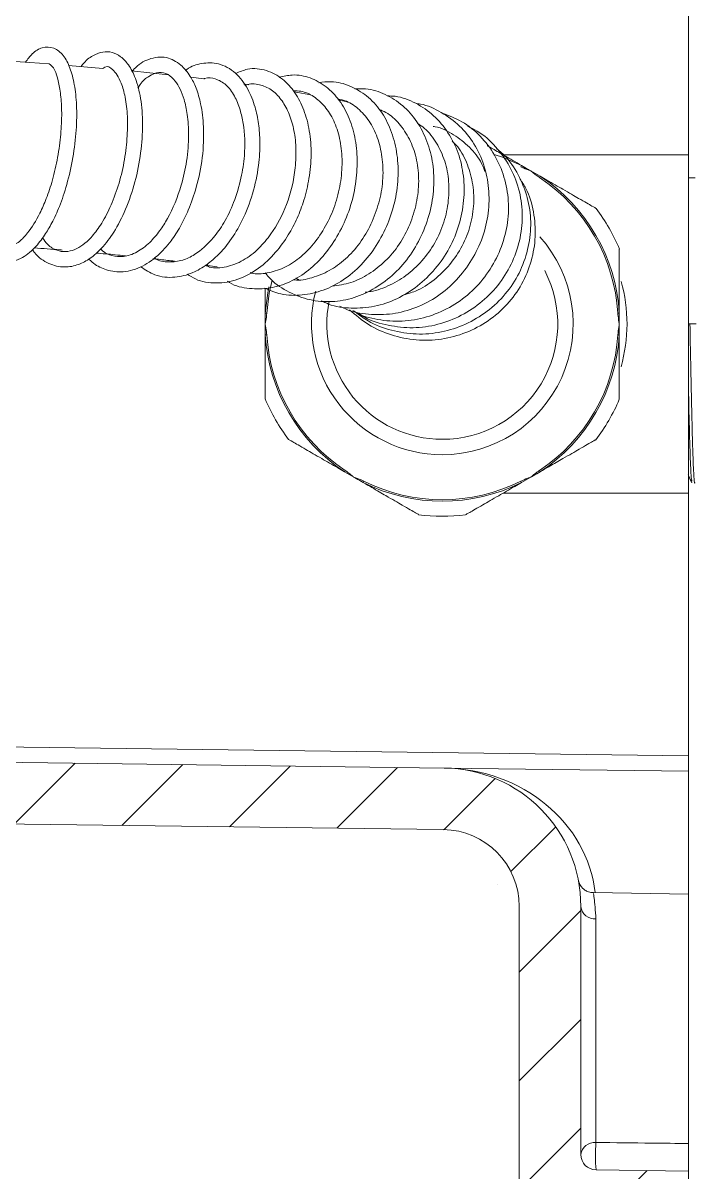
# Model space of a CAD drawing. Extents: x 14808 to 20058, y -13198 to -11680.
# Drawn here: x 18881.38 to 18903.12, y -12766.62 to -12729.27 of the extents above; entities that cross this region are included whole.
import ezdxf

# ---------------------------------------------------------------- set-up
doc = ezdxf.new("R2010")
doc.units = 0
doc.header["$LTSCALE"] = 7
doc.header["$MEASUREMENT"] = 0
doc.layers.get('0').update_dxf_attribs({"color": 2, "linetype": 'CONTINUOUS'})

msp = doc.modelspace()

# ---------------------------------------------------------------- hatches: boundary and pattern name
at = {"linetype": 'Continuous', "lineweight": 0}
h = msp.add_hatch(dxfattribs=at)
h.set_pattern_fill('ANSI31', color=2, scale=20, style=0)
h.set_pattern_definition([(45, (42.8808, 0), (-1.76776695, 1.76776695), [])])
edge = h.paths.add_edge_path(flags=0)
edge.add_line((18838.004, -12741.342), (18838.004, -12742.592))
edge.add_line((18838.004, -12742.592), (18837.104, -12742.608))
edge.add_line((18837.104, -12742.608), (18837.104, -12745.576))
edge.add_line((18837.104, -12745.576), (18838.004, -12745.592))
edge.add_line((18838.004, -12745.592), (18838.004, -12752.274))
edge.add_arc((18840.504, -12752.274), 2.5, 180, 269.25)
edge.add_line((18840.471, -12754.773), (18895.036, -12755.488))
edge.add_arc((18895.004, -12757.987), 2.5, 0, 89.25, ccw=False)
edge.add_line((18897.504, -12757.987), (18897.504, -12767.039))
edge.add_arc((18899.004, -12767.039), 1.5, 180, 269.25)
edge.add_line((18898.984, -12768.539), (18903.004, -12768.592))
edge.add_line((18903.004, -12768.592), (18903.004, -12766.592))
edge.add_line((18903.004, -12766.592), (18899.997, -12766.552))
edge.add_arc((18900.004, -12766.052), 0.5, 180, 269.25, ccw=False)
edge.add_line((18899.504, -12766.052), (18899.504, -12757.987))
edge.add_arc((18895.004, -12757.987), 4.5, 0, 89.25)
edge.add_line((18895.062, -12753.488), (18840.497, -12752.773))
edge.add_arc((18840.504, -12752.274), 0.5, 180, 269.25, ccw=False)
edge.add_line((18840.004, -12752.274), (18840.004, -12745.592))
edge.add_line((18840.004, -12745.592), (18840.904, -12745.576))
edge.add_line((18840.904, -12745.576), (18840.904, -12742.608))
edge.add_line((18840.904, -12742.608), (18840.004, -12742.592))
edge.add_line((18840.004, -12742.592), (18840.004, -12741.342))
edge.add_line((18840.004, -12741.342), (18838.004, -12741.342))

# ---------------------------------------------------------------- linework, layer by layer
at = {"color": 7, "linetype": 'Continuous', "lineweight": 15}
for p, q in [((18903.004, -12728.092), (18903.004, -12733.552)), ((18882.232, -12730.601), (18880.667, -12730.49)), ((18883.98, -12730.744), (18882.861, -12730.647)), ((18886.099, -12730.95), (18884.909, -12730.828)), ((18887.26, -12731.084), (18886.831, -12731.034)), ((18888.722, -12731.284), (18888.561, -12731.262)), ((18890.664, -12731.596), (18890.187, -12731.509)), ((18903.004, -12733.552), (18896.977, -12733.552)), ((18903.004, -12733.552), (18903.004, -12744.552)), ((18897.553, -12733.939), (18897.574, -12733.896)), ((18898.183, -12734.248), (18897.879, -12734.072)), ((18898.157, -12734.288), (18898.183, -12734.248)), ((18903.222, -12734.302), (18903.004, -12734.302)), ((18887.315, -12737.141), (18887.687, -12737.196)), ((18887.353, -12737.12), (18887.41, -12737.188)), ((18889.301, -12738.703), (18889.254, -12738.7)), ((18889.254, -12738.7), (18889.254, -12739.052)), ((18900.706, -12738.703), (18900.754, -12738.7)), ((18900.754, -12739.404), (18900.754, -12739.052)), ((18903.254, -12739.052), (18903.048, -12739.052)), ((18889.301, -12739.401), (18889.254, -12739.404)), ((18900.706, -12739.401), (18900.754, -12739.404)), ((18891.85, -12743.816), (18891.824, -12743.856)), ((18891.824, -12743.856), (18892.129, -12744.032)), ((18897.574, -12744.207), (18897.879, -12744.032)), ((18898.157, -12743.816), (18898.183, -12743.856)), ((18892.454, -12744.164), (18892.433, -12744.207)), ((18897.553, -12744.164), (18897.574, -12744.207)), ((18896.977, -12744.552), (18903.004, -12744.552)), ((18903.004, -12744.552), (18903.004, -12753.092)), ((18895.062, -12753.488), (18840.497, -12752.773)), ((18903.004, -12753.592), (18903.004, -12753.092)), ((18903.004, -12753.592), (18895.062, -12753.488)), ((18903.004, -12757.592), (18903.004, -12753.592)), ((18895.036, -12755.488), (18840.471, -12754.773)), ((18903.004, -12757.592), (18899.911, -12757.538)), ((18903.004, -12757.592), (18903.004, -12765.692)), ((18897.504, -12767.039), (18897.504, -12757.987)), ((18899.504, -12766.052), (18899.504, -12757.987)), ((18899.995, -12758.394), (18899.995, -12765.661)), ((18903.004, -12766.592), (18899.997, -12766.552)), ((18903.004, -12768.592), (18903.004, -12766.592))]:
    msp.add_line(p, q, dxfattribs=at)
at = {"color": 8, "linetype": 'Continuous', "lineweight": 15}
msp.add_line((18903.004, -12753.092), (18856.501, -12752.483), dxfattribs=at)
at = {"color": 8, "linetype": 'Continuous', "lineweight": 15, "flags": 128}
for points in [[(18896.722, -12733.554), (18896.962, -12733.634), (18897.574, -12733.896)], [(18889.472, -12737.625), (18889.38, -12738.048), (18889.301, -12738.703)], [(18889.254, -12738.7), (18889.332, -12738.039), (18889.37, -12737.849)]]:
    msp.add_lwpolyline(points, dxfattribs=at)
at = {"color": 7, "linetype": 'Continuous', "lineweight": 15}
for centre, radius, start, end in [((18895.004, -12739.052), 5.713, 3.4992, 56.5008), ((18895.004, -12739.052), 5.761, 3.4992, 56.5008), ((18895.004, -12739.052), 6.25, 22.8909, 36.9315), ((18895.004, -12739.052), 4.25, 270, 41.7627), ((18895.004, -12739.052), 3.75, 270, 27.5311), ((18895.004, -12739.052), 4.25, 165.4412, 270), ((18895.004, -12739.052), 3.75, 168.5945, 270), ((18895.004, -12739.052), 5.761, 183.4992, 236.5008), ((18895.004, -12739.052), 5.713, 183.4992, 236.5008), ((18895.004, -12739.052), 5.713, 303.4992, 356.5008), ((18895.004, -12739.052), 5.761, 303.4992, 356.5008), ((18895.004, -12739.052), 6.25, 202.9094, 216.937), ((18895.004, -12739.052), 6.25, 322.8908, 336.9312), ((18895.004, -12739.052), 5.761, 243.4992, 296.5008), ((18895.004, -12739.052), 5.713, 243.4992, 296.5008), ((18895.004, -12739.052), 6.25, 262.9102, 276.9462), ((18895.004, -12757.987), 4.5, 0, 89.25), ((18895.004, -12757.987), 2.5, 0, 89.25), ((18899.959, -12757.936), 0.459, 186.397, 274.4429), ((18899.953, -12766.112), 0.454, 84.76, 172.3976), ((18905.372, -12766.093), 5.394, 175.3984, 184.8819), ((18900.004, -12766.052), 0.5, 180, 269.25)]:
    msp.add_arc(centre, radius, start, end, dxfattribs=at)
at = {"color": 8, "linetype": 'Continuous', "lineweight": 15}
for centre, major_axis, ratio, start_param, end_param in [((18895.004, -12739.052), (6, 0), 0.916667, 6.027665, 6.537368), ((18895.004, -12757.987), (4.993, -0.065), 0.90118, 0.114339, 1.570796)]:
    msp.add_ellipse(centre, major_axis=major_axis, ratio=ratio, start_param=start_param, end_param=end_param, dxfattribs=at)
at = {"color": 7, "linetype": 'Continuous', "lineweight": 15}
for points, knots in [([(18879.694, -12736.266), (18879.723, -12736.32), (18879.851, -12736.557), (18880.176, -12736.884), (18880.697, -12737.112), (18881.271, -12736.994), (18881.738, -12736.627), (18882.073, -12736.201), (18882.337, -12735.752), (18882.586, -12735.209), (18882.827, -12734.492), (18883.018, -12733.639), (18883.126, -12732.753), (18883.137, -12731.94), (18883.063, -12731.26), (18882.921, -12730.714), (18882.702, -12730.295), (18882.395, -12730.045), (18882.014, -12730.034), (18881.694, -12730.225), (18881.533, -12730.448), (18881.462, -12730.547)], [0, 0, 0, 0, 0.016391, 0.071965, 0.142183, 0.215265, 0.274432, 0.319733, 0.3568, 0.400976, 0.453246, 0.513518, 0.574934, 0.633401, 0.689059, 0.74264, 0.796936, 0.852406, 0.908304, 0.959165, 1, 1, 1, 1]), ([(18881.685, -12736.63), (18881.708, -12736.664), (18881.858, -12736.881), (18882.213, -12737.113), (18882.711, -12737.236), (18883.171, -12737.145), (18883.578, -12736.928), (18883.965, -12736.586), (18884.36, -12736.059), (18884.735, -12735.331), (18885.039, -12734.445), (18885.225, -12733.488), (18885.286, -12732.55), (18885.225, -12731.716), (18885.056, -12731.072), (18884.831, -12730.631), (18884.568, -12730.348), (18884.279, -12730.203), (18883.968, -12730.189), (18883.634, -12730.33), (18883.401, -12730.493), (18883.292, -12730.662), (18883.277, -12730.683)], [0, 0, 0, 0, 0.011343, 0.071711, 0.131338, 0.183112, 0.227027, 0.273659, 0.328395, 0.391181, 0.457032, 0.522806, 0.588678, 0.654625, 0.715546, 0.768411, 0.813145, 0.854956, 0.897478, 0.941245, 0.99238, 1, 1, 1, 1]), ([(18882.232, -12730.601), (18882.292, -12730.639), (18882.391, -12730.699), (18882.532, -12731.129), (18882.615, -12731.6), (18882.65, -12732.19), (18882.619, -12732.885), (18882.518, -12733.632), (18882.355, -12734.349), (18882.154, -12734.961), (18881.887, -12735.571), (18881.577, -12736.064), (18881.241, -12736.414), (18880.927, -12736.563), (18880.707, -12736.593), (18880.587, -12736.505), (18880.577, -12736.497)], [0, 0, 0, 0, 0.107298, 0.17383, 0.240886, 0.311041, 0.384274, 0.460492, 0.535106, 0.60092, 0.657845, 0.754997, 0.820102, 0.900452, 0.991443, 1, 1, 1, 1]), ([(18883.521, -12736.938), (18883.557, -12736.973), (18883.713, -12737.126), (18884.059, -12737.304), (18884.586, -12737.404), (18885.185, -12737.252), (18885.74, -12736.879), (18886.176, -12736.398), (18886.504, -12735.886), (18886.786, -12735.304), (18887.047, -12734.556), (18887.235, -12733.622), (18887.27, -12732.687), (18887.178, -12731.932), (18887.022, -12731.39), (18886.808, -12730.957), (18886.494, -12730.583), (18886.033, -12730.336), (18885.49, -12730.4), (18885.105, -12730.622), (18884.942, -12730.822), (18884.92, -12730.85)], [0, 0, 0, 0, 0.014381, 0.062743, 0.120399, 0.186978, 0.250595, 0.304003, 0.347491, 0.390459, 0.446074, 0.514407, 0.586879, 0.647066, 0.694484, 0.736426, 0.789447, 0.854318, 0.926904, 0.98978, 1, 1, 1, 1]), ([(18885.207, -12737.196), (18885.356, -12737.292), (18885.701, -12737.515), (18886.291, -12737.568), (18886.869, -12737.424), (18887.344, -12737.148), (18887.751, -12736.795), (18888.143, -12736.332), (18888.536, -12735.673), (18888.859, -12734.833), (18889.047, -12733.95), (18889.094, -12733.176), (18889.045, -12732.54), (18888.922, -12731.954), (18888.688, -12731.365), (18888.29, -12730.846), (18887.755, -12730.555), (18887.208, -12730.557), (18886.839, -12730.67), (18886.676, -12730.806), (18886.661, -12730.819)], [0, 0, 0, 0, 0.052442, 0.121036, 0.180647, 0.231205, 0.273651, 0.32194, 0.380937, 0.450563, 0.518609, 0.576268, 0.623594, 0.669877, 0.726952, 0.795074, 0.868976, 0.935541, 0.993891, 1, 1, 1, 1]), ([(18883.98, -12730.744), (18884.001, -12730.73), (18884.122, -12730.646), (18884.304, -12730.759), (18884.553, -12731.108), (18884.715, -12731.679), (18884.787, -12732.296), (18884.775, -12733.027), (18884.676, -12733.804), (18884.487, -12734.574), (18884.222, -12735.271), (18883.916, -12735.836), (18883.529, -12736.347), (18883.025, -12736.714), (18882.56, -12736.722), (18882.218, -12736.527), (18882.068, -12736.33), (18882.012, -12736.256)], [0, 0, 0, 0, 0.01801, 0.102499, 0.198366, 0.25718, 0.322171, 0.388151, 0.454232, 0.520262, 0.586159, 0.648229, 0.702966, 0.793399, 0.901085, 0.963003, 1, 1, 1, 1]), ([(18885.116, -12731.389), (18885.14, -12731.347), (18885.253, -12731.15), (18885.493, -12730.976), (18885.797, -12730.836), (18886.082, -12730.911), (18886.372, -12731.17), (18886.6, -12731.627), (18886.735, -12732.266), (18886.78, -12732.94), (18886.72, -12733.735), (18886.508, -12734.684), (18886.186, -12735.465), (18885.813, -12736.057), (18885.48, -12736.443), (18885.078, -12736.744), (18884.661, -12736.89), (18884.287, -12736.84), (18884.037, -12736.756), (18883.928, -12736.634), (18883.908, -12736.612)], [0, 0, 0, 0, 0.014906, 0.070875, 0.137945, 0.204737, 0.260381, 0.343357, 0.391766, 0.450328, 0.517883, 0.580024, 0.673576, 0.714099, 0.764267, 0.823795, 0.887614, 0.943136, 0.989997, 1, 1, 1, 1]), ([(18886.719, -12737.429), (18886.806, -12737.487), (18887.094, -12737.68), (18887.664, -12737.751), (18888.367, -12737.645), (18889.03, -12737.284), (18889.58, -12736.768), (18889.995, -12736.2), (18890.3, -12735.621), (18890.53, -12735.001), (18890.694, -12734.298), (18890.762, -12733.53), (18890.706, -12732.768), (18890.523, -12732.088), (18890.226, -12731.51), (18889.817, -12731.052), (18889.29, -12730.78), (18888.754, -12730.713), (18888.417, -12730.853), (18888.289, -12730.907)], [0, 0, 0, 0, 0.030407, 0.101222, 0.17194, 0.242165, 0.306454, 0.362464, 0.410342, 0.457761, 0.512133, 0.573029, 0.634631, 0.695328, 0.755311, 0.81786, 0.884773, 0.955948, 1, 1, 1, 1]), ([(18888.024, -12737.658), (18888.048, -12737.675), (18888.26, -12737.824), (18888.734, -12737.92), (18889.401, -12737.917), (18890.057, -12737.708), (18890.668, -12737.328), (18891.205, -12736.79), (18891.649, -12736.137), (18891.984, -12735.4), (18892.189, -12734.613), (18892.259, -12733.819), (18892.197, -12733.054), (18892.002, -12732.356), (18891.676, -12731.767), (18891.241, -12731.313), (18890.717, -12731.025), (18890.184, -12730.922), (18889.845, -12731.002), (18889.702, -12731.036)], [0, 0, 0, 0, 0.008253, 0.073802, 0.137732, 0.201263, 0.264444, 0.327317, 0.389969, 0.452411, 0.514755, 0.5771, 0.63952, 0.702043, 0.764753, 0.827723, 0.890843, 0.95402, 1, 1, 1, 1]), ([(18887.26, -12731.084), (18887.267, -12731.081), (18887.396, -12731.028), (18887.648, -12731.074), (18887.98, -12731.245), (18888.252, -12731.605), (18888.434, -12732.049), (18888.58, -12732.676), (18888.612, -12733.451), (18888.475, -12734.343), (18888.249, -12735.094), (18887.934, -12735.75), (18887.508, -12736.358), (18887.042, -12736.773), (18886.548, -12737.01), (18886.108, -12737.052), (18885.797, -12737.012), (18885.649, -12736.905), (18885.644, -12736.902)], [0, 0, 0, 0, 0.004133, 0.072971, 0.149514, 0.221543, 0.283119, 0.334019, 0.436796, 0.503359, 0.578564, 0.647336, 0.705589, 0.80045, 0.857204, 0.92321, 0.997888, 1, 1, 1, 1]), ([(18888.59, -12731.299), (18888.599, -12731.295), (18888.758, -12731.221), (18889.057, -12731.255), (18889.45, -12731.406), (18889.769, -12731.728), (18890.015, -12732.156), (18890.186, -12732.686), (18890.264, -12733.303), (18890.235, -12734.144), (18890, -12735.157), (18889.53, -12736.044), (18889.03, -12736.631), (18888.537, -12737.017), (18887.991, -12737.214), (18887.566, -12737.255), (18887.349, -12737.168), (18887.303, -12737.149)], [0, 0, 0, 0, 0.004501, 0.080637, 0.152021, 0.218853, 0.282247, 0.345877, 0.410047, 0.474502, 0.588293, 0.691915, 0.756077, 0.828807, 0.904203, 0.979353, 1, 1, 1, 1]), ([(18889.23, -12737.886), (18889.405, -12737.959), (18889.793, -12738.121), (18890.45, -12738.139), (18891.14, -12737.981), (18891.797, -12737.643), (18892.387, -12737.15), (18892.877, -12736.521), (18893.25, -12735.799), (18893.494, -12735.021), (18893.593, -12734.222), (18893.54, -12733.446), (18893.346, -12732.727), (18893.018, -12732.102), (18892.561, -12731.612), (18892.011, -12731.294), (18891.472, -12731.145), (18891.124, -12731.191), (18890.988, -12731.209)], [0, 0, 0, 0, 0.053611, 0.118881, 0.184023, 0.24898, 0.313658, 0.378099, 0.442388, 0.506539, 0.570647, 0.634817, 0.699146, 0.763617, 0.82827, 0.893124, 0.958032, 1, 1, 1, 1]), ([(18890.16, -12731.479), (18890.245, -12731.478), (18890.479, -12731.473), (18890.828, -12731.642), (18891.196, -12731.961), (18891.492, -12732.426), (18891.687, -12733.012), (18891.766, -12733.684), (18891.725, -12734.4), (18891.559, -12735.121), (18891.272, -12735.798), (18890.888, -12736.397), (18890.427, -12736.883), (18889.913, -12737.226), (18889.381, -12737.396), (18888.993, -12737.449), (18888.797, -12737.393), (18888.767, -12737.384)], [0, 0, 0, 0, 0.040866, 0.113519, 0.186307, 0.259255, 0.33238, 0.405661, 0.479037, 0.552363, 0.625569, 0.698595, 0.771247, 0.843509, 0.915414, 0.987155, 1, 1, 1, 1]), ([(18889.253, -12737.387), (18889.29, -12737.436), (18889.479, -12737.686), (18889.941, -12737.994), (18890.604, -12738.273), (18891.325, -12738.359), (18892.056, -12738.252), (18892.755, -12737.953), (18893.388, -12737.495), (18893.928, -12736.903), (18894.342, -12736.199), (18894.618, -12735.429), (18894.747, -12734.63), (18894.718, -12733.841), (18894.527, -12733.104), (18894.195, -12732.456), (18893.734, -12731.928), (18893.163, -12731.571), (18892.622, -12731.392), (18892.277, -12731.407), (18892.158, -12731.412)], [0, 0, 0, 0, 0.014591, 0.074503, 0.134549, 0.19462, 0.254626, 0.314467, 0.374126, 0.433561, 0.492866, 0.55212, 0.611347, 0.6706, 0.729944, 0.789448, 0.849053, 0.908761, 0.96854, 1, 1, 1, 1]), ([(18891.604, -12731.734), (18891.7, -12731.756), (18891.958, -12731.814), (18892.326, -12732.076), (18892.683, -12732.496), (18892.937, -12733.052), (18893.076, -12733.698), (18893.089, -12734.402), (18892.961, -12735.122), (18892.704, -12735.813), (18892.336, -12736.438), (18891.873, -12736.957), (18891.34, -12737.342), (18890.774, -12737.562), (18890.367, -12737.651), (18890.169, -12737.616), (18890.155, -12737.614)], [0, 0, 0, 0, 0.046446, 0.12528, 0.204287, 0.283477, 0.362891, 0.442358, 0.521818, 0.601218, 0.680415, 0.759299, 0.837854, 0.916115, 0.99407, 1, 1, 1, 1]), ([(18891.073, -12738.296), (18891.152, -12738.335), (18891.454, -12738.485), (18892.048, -12738.557), (18892.803, -12738.508), (18893.541, -12738.259), (18894.214, -12737.837), (18894.794, -12737.273), (18895.256, -12736.597), (18895.568, -12735.838), (18895.722, -12735.04), (18895.716, -12734.243), (18895.544, -12733.486), (18895.209, -12732.816), (18894.739, -12732.258), (18894.153, -12731.857), (18893.627, -12731.648), (18893.304, -12731.64), (18893.217, -12731.638)], [0, 0, 0, 0, 0.0238765, 0.0923053, 0.1606288, 0.2287838, 0.2967898, 0.3646873, 0.4324136, 0.5000629, 0.5677105, 0.6353865, 0.7031137, 0.7709405, 0.8389158, 0.9069324, 0.9749953, 1, 1, 1, 1]), ([(18892.991, -12732.094), (18893.073, -12732.13), (18893.322, -12732.238), (18893.664, -12732.585), (18893.988, -12733.099), (18894.192, -12733.72), (18894.261, -12734.409), (18894.181, -12735.126), (18893.966, -12735.827), (18893.623, -12736.475), (18893.165, -12737.025), (18892.625, -12737.448), (18892.035, -12737.739), (18891.629, -12737.796), (18891.427, -12737.824)], [0, 0, 0, 0, 0.042513, 0.129503, 0.216689, 0.304043, 0.391492, 0.478996, 0.566506, 0.653817, 0.740897, 0.827714, 0.91417, 1, 1, 1, 1]), ([(18891.924, -12731.837), (18891.856, -12731.819), (18891.771, -12731.796), (18891.664, -12731.777), (18891.642, -12731.773)], [0, 0, 0, 0, 0.793078, 1, 1, 1, 1]), ([(18891.678, -12738.469), (18891.736, -12738.501), (18892.02, -12738.658), (18892.605, -12738.758), (18893.383, -12738.75), (18894.152, -12738.547), (18894.866, -12738.173), (18895.483, -12737.638), (18895.98, -12736.984), (18896.336, -12736.243), (18896.523, -12735.449), (18896.534, -12734.647), (18896.379, -12733.876), (18896.058, -12733.178), (18895.582, -12732.59), (18894.982, -12732.162), (18894.49, -12731.923), (18894.199, -12731.894), (18894.153, -12731.889)], [0, 0, 0, 0, 0.017966, 0.087495, 0.157, 0.226433, 0.29571, 0.364857, 0.433943, 0.50293, 0.571899, 0.640913, 0.710001, 0.779132, 0.848335, 0.917663, 0.986997, 1, 1, 1, 1]), ([(18892.1, -12738.618), (18892.148, -12738.647), (18892.422, -12738.811), (18893.003, -12738.946), (18893.799, -12738.988), (18894.593, -12738.824), (18895.336, -12738.49), (18895.995, -12737.998), (18896.526, -12737.367), (18896.912, -12736.641), (18897.136, -12735.855), (18897.178, -12735.049), (18897.035, -12734.266), (18896.725, -12733.546), (18896.258, -12732.931), (18895.668, -12732.453), (18895.204, -12732.272), (18894.977, -12732.185)], [0, 0, 0, 0, 0.015106, 0.085911, 0.156686, 0.22739, 0.298023, 0.368539, 0.439004, 0.509474, 0.579913, 0.650363, 0.720866, 0.791459, 0.862072, 0.932721, 1, 1, 1, 1]), ([(18892.304, -12738.719), (18892.364, -12738.759), (18892.648, -12738.947), (18893.247, -12739.116), (18894.052, -12739.207), (18894.866, -12739.093), (18895.633, -12738.796), (18896.32, -12738.338), (18896.891, -12737.741), (18897.308, -12737.032), (18897.558, -12736.254), (18897.632, -12735.447), (18897.514, -12734.653), (18897.215, -12733.915), (18896.754, -12733.278), (18896.277, -12732.833), (18895.93, -12732.675), (18895.822, -12732.625)], [0, 0, 0, 0, 0.019682, 0.092706, 0.165662, 0.238558, 0.311429, 0.384284, 0.457063, 0.529822, 0.602619, 0.675404, 0.748219, 0.821087, 0.893981, 0.966848, 1, 1, 1, 1]), ([(18894.199, -12732.526), (18894.277, -12732.579), (18894.519, -12732.742), (18894.83, -12733.16), (18895.106, -12733.746), (18895.233, -12734.42), (18895.213, -12735.129), (18895.048, -12735.838), (18894.737, -12736.503), (18894.299, -12737.081), (18893.765, -12737.553), (18893.162, -12737.867), (18892.726, -12738.016), (18892.507, -12738.016), (18892.502, -12738.016)], [0, 0, 0, 0, 0.045457, 0.140709, 0.236034, 0.331469, 0.427016, 0.522539, 0.617952, 0.713214, 0.808275, 0.903006, 0.997475, 1, 1, 1, 1]), ([(18894.71, -12732.629), (18894.73, -12732.632), (18894.968, -12732.669), (18895.382, -12732.887), (18895.898, -12733.285), (18896.24, -12733.709), (18896.355, -12734.008), (18896.389, -12734.096)], [0, 0, 0, 0, 0.026716, 0.311494, 0.596158, 0.880946, 1, 1, 1, 1]), ([(18895.323, -12733.109), (18895.368, -12733.151), (18895.567, -12733.336), (18895.805, -12733.788), (18896.005, -12734.432), (18896.049, -12735.134), (18895.94, -12735.844), (18895.671, -12736.522), (18895.267, -12737.132), (18894.75, -12737.634), (18894.214, -12737.979), (18893.846, -12738.083), (18893.699, -12738.125)], [0, 0, 0, 0, 0.032435, 0.1440676, 0.25582, 0.3676926, 0.4795182, 0.5912861, 0.7029983, 0.8144739, 0.9256977, 1, 1, 1, 1]), ([(18892.172, -12738.66), (18892.309, -12738.764), (18892.663, -12739.033), (18893.346, -12739.28), (18894.156, -12739.409), (18894.98, -12739.343), (18895.766, -12739.086), (18896.476, -12738.664), (18897.076, -12738.098), (18897.524, -12737.41), (18897.804, -12736.643), (18897.907, -12735.838), (18897.819, -12735.033), (18897.536, -12734.285), (18897.183, -12733.707), (18896.879, -12733.443), (18896.776, -12733.354)], [0, 0, 0, 0, 0.048283, 0.124427, 0.200551, 0.276623, 0.352661, 0.428708, 0.504698, 0.580692, 0.656731, 0.732777, 0.808825, 0.884897, 0.961007, 1, 1, 1, 1]), ([(18897.574, -12733.896), (18897.479, -12733.842), (18897.214, -12733.689), (18896.806, -12733.453), (18896.581, -12733.323), (18896.466, -12733.257)], [0, 0, 0, 0, 0.2140654, 0.597375, 1, 1, 1, 1]), ([(18897.879, -12734.072), (18897.877, -12734.072), (18897.798, -12734.043), (18897.687, -12734.003), (18897.583, -12733.954), (18897.553, -12733.939)], [0, 0, 0, 0, 0.016522, 0.715828, 1, 1, 1, 1]), ([(18897.879, -12734.072), (18897.852, -12734.057), (18897.75, -12733.998), (18897.649, -12733.94), (18897.574, -12733.896)], [0, 0, 0, 0, 0.256693, 1, 1, 1, 1]), ([(18891.993, -12738.593), (18892.191, -12738.762), (18892.596, -12739.109), (18893.346, -12739.433), (18894.153, -12739.599), (18894.981, -12739.576), (18895.779, -12739.359), (18896.507, -12738.972), (18897.131, -12738.435), (18897.609, -12737.769), (18897.919, -12737.014), (18898.054, -12736.212), (18897.99, -12735.408), (18897.807, -12734.767), (18897.596, -12734.442), (18897.53, -12734.341)], [0, 0, 0, 0, 0.076688, 0.157397, 0.238111, 0.318752, 0.399367, 0.480012, 0.560617, 0.641217, 0.72185, 0.802492, 0.883113, 0.963753, 1, 1, 1, 1]), ([(18898.157, -12734.288), (18898.09, -12734.24), (18897.997, -12734.172), (18897.907, -12734.096), (18897.88, -12734.074), (18897.879, -12734.072)], [0, 0, 0, 0, 0.699392, 0.983475, 1, 1, 1, 1]), ([(18900, -12735.297), (18899.974, -12735.282), (18899.921, -12735.252), (18899.523, -12735.022), (18898.987, -12734.713), (18898.522, -12734.444), (18898.255, -12734.29), (18898.183, -12734.248)], [0, 0, 0, 0, 0.283407, 0.567801, 0.77488, 0.939002, 1, 1, 1, 1]), ([(18881.746, -12736.582), (18882.031, -12736.601), (18882.34, -12736.622), (18882.629, -12736.647), (18882.651, -12736.649)], [0, 0, 0, 0, 0.922839, 1, 1, 1, 1]), ([(18883.755, -12736.748), (18883.965, -12736.765), (18884.293, -12736.793), (18884.597, -12736.826), (18884.707, -12736.838)], [0, 0, 0, 0, 0.639064, 1, 1, 1, 1]), ([(18885.601, -12736.931), (18885.683, -12736.94), (18885.927, -12736.965), (18886.152, -12736.993), (18886.302, -12737.012)], [0, 0, 0, 0, 0.3329131, 1, 1, 1, 1]), ([(18900.754, -12738.7), (18900.754, -12738.59), (18900.754, -12738.284), (18900.754, -12737.742), (18900.754, -12737.128), (18900.754, -12736.678), (18900.754, -12736.641), (18900.754, -12736.623)], [0, 0, 0, 0, 0.080546, 0.224775, 0.44311, 0.737982, 1, 1, 1, 1]), ([(18890.339, -12737.602), (18890.313, -12737.596), (18890.278, -12737.587), (18890.249, -12737.565), (18890.242, -12737.56)], [0, 0, 0, 0, 0.754556, 1, 1, 1, 1]), ([(18889.254, -12737.886), (18889.254, -12738.067), (18889.254, -12738.321), (18889.254, -12738.616), (18889.254, -12738.7)], [0, 0, 0, 0, 0.71564, 1, 1, 1, 1]), ([(18889.301, -12738.703), (18889.293, -12738.785), (18889.28, -12738.9), (18889.26, -12739.015), (18889.254, -12739.05), (18889.254, -12739.052)], [0, 0, 0, 0, 0.699392, 0.983475, 1, 1, 1, 1]), ([(18900.754, -12739.052), (18900.753, -12739.05), (18900.739, -12738.967), (18900.718, -12738.852), (18900.708, -12738.736), (18900.706, -12738.703)], [0, 0, 0, 0, 0.016522, 0.715828, 1, 1, 1, 1]), ([(18900.754, -12739.052), (18900.754, -12739.022), (18900.754, -12738.904), (18900.754, -12738.787), (18900.754, -12738.7)], [0, 0, 0, 0, 0.256693, 1, 1, 1, 1]), ([(18889.254, -12739.052), (18889.254, -12739.054), (18889.268, -12739.137), (18889.289, -12739.252), (18889.299, -12739.367), (18889.301, -12739.401)], [0, 0, 0, 0, 0.016522, 0.715828, 1, 1, 1, 1]), ([(18889.254, -12739.052), (18889.254, -12739.082), (18889.254, -12739.2), (18889.254, -12739.317), (18889.254, -12739.404)], [0, 0, 0, 0, 0.256693, 1, 1, 1, 1]), ([(18900.706, -12739.401), (18900.714, -12739.319), (18900.727, -12739.204), (18900.747, -12739.089), (18900.753, -12739.054), (18900.754, -12739.052)], [0, 0, 0, 0, 0.699392, 0.983475, 1, 1, 1, 1]), ([(18903.004, -12739.052), (18903.009, -12739.052), (18903.02, -12739.052), (18903.035, -12739.052), (18903.044, -12739.052), (18903.047, -12739.052), (18903.048, -12739.052)], [0, 0, 0, 0, 0.30464, 0.609281, 0.9139, 1, 1, 1, 1]), ([(18903.048, -12739.052), (18903.048, -12739.052), (18903.056, -12739.481), (18903.07, -12740.199), (18903.09, -12741.155), (18903.107, -12741.918), (18903.124, -12742.606), (18903.14, -12743.187), (18903.157, -12743.655), (18903.174, -12743.992), (18903.191, -12744.176), (18903.202, -12744.243), (18903.208, -12744.207), (18903.208, -12744.206)], [0, 0, 0, 0, 0.000004, 0.155249, 0.25873, 0.365212, 0.468694, 0.575177, 0.678652, 0.785128, 0.888612, 0.995098, 1, 1, 1, 1]), ([(18889.254, -12739.404), (18889.254, -12739.513), (18889.254, -12739.82), (18889.254, -12740.362), (18889.254, -12740.976), (18889.254, -12741.425), (18889.254, -12741.463), (18889.254, -12741.481)], [0, 0, 0, 0, 0.080523, 0.224709, 0.442982, 0.737768, 1, 1, 1, 1]), ([(18900.754, -12741.501), (18900.754, -12741.471), (18900.754, -12741.411), (18900.754, -12740.95), (18900.754, -12740.332), (18900.754, -12739.795), (18900.754, -12739.487), (18900.754, -12739.404)], [0, 0, 0, 0, 0.2834131, 0.5678048, 0.7748821, 0.9390021, 1, 1, 1, 1]), ([(18903.111, -12744.162), (18903.102, -12744.127), (18903.083, -12744.047), (18903.05, -12743.24), (18903.024, -12742.223), (18903.008, -12741.5), (18903.004, -12741.289)], [0, 0, 0, 0, 0.249155, 0.560106, 0.871064, 1, 1, 1, 1]), ([(18890.008, -12742.807), (18890.034, -12742.822), (18890.086, -12742.852), (18890.484, -12743.082), (18891.02, -12743.391), (18891.485, -12743.66), (18891.752, -12743.814), (18891.824, -12743.856)], [0, 0, 0, 0, 0.282751, 0.567406, 0.774674, 0.938946, 1, 1, 1, 1]), ([(18898.183, -12743.856), (18898.278, -12743.801), (18898.544, -12743.647), (18899.013, -12743.377), (18899.545, -12743.07), (18899.934, -12742.845), (18899.967, -12742.826), (18899.982, -12742.817)], [0, 0, 0, 0, 0.080547, 0.224775, 0.443112, 0.737985, 1, 1, 1, 1]), ([(18891.85, -12743.816), (18891.917, -12743.864), (18892.01, -12743.932), (18892.1, -12744.008), (18892.127, -12744.03), (18892.129, -12744.032)], [0, 0, 0, 0, 0.699392, 0.983475, 1, 1, 1, 1]), ([(18892.129, -12744.032), (18892.13, -12744.032), (18892.209, -12744.061), (18892.32, -12744.101), (18892.424, -12744.15), (18892.454, -12744.164)], [0, 0, 0, 0, 0.016522, 0.715828, 1, 1, 1, 1]), ([(18892.129, -12744.032), (18892.155, -12744.047), (18892.257, -12744.106), (18892.358, -12744.164), (18892.433, -12744.207)], [0, 0, 0, 0, 0.256693, 1, 1, 1, 1]), ([(18897.553, -12744.164), (18897.628, -12744.131), (18897.733, -12744.084), (18897.844, -12744.044), (18897.877, -12744.032), (18897.879, -12744.032)], [0, 0, 0, 0, 0.699392, 0.983475, 1, 1, 1, 1]), ([(18897.879, -12744.032), (18897.88, -12744.03), (18897.945, -12743.977), (18898.034, -12743.901), (18898.129, -12743.835), (18898.157, -12743.816)], [0, 0, 0, 0, 0.0165224, 0.715828, 1, 1, 1, 1]), ([(18897.879, -12744.032), (18897.905, -12744.016), (18898.007, -12743.957), (18898.108, -12743.899), (18898.183, -12743.856)], [0, 0, 0, 0, 0.256693, 1, 1, 1, 1]), ([(18902.987, -12743.96), (18902.995, -12743.975), (18903.036, -12744.059), (18903.078, -12744.142), (18903.113, -12744.211)], [0, 0, 0, 0, 0.176444, 1, 1, 1, 1]), ([(18892.433, -12744.207), (18892.528, -12744.262), (18892.794, -12744.416), (18893.263, -12744.687), (18893.795, -12744.994), (18894.184, -12745.218), (18894.217, -12745.237), (18894.232, -12745.246)], [0, 0, 0, 0, 0.080499, 0.224641, 0.442848, 0.737545, 1, 1, 1, 1]), ([(18895.758, -12745.256), (18895.784, -12745.241), (18895.836, -12745.211), (18896.234, -12744.981), (18896.77, -12744.672), (18897.235, -12744.403), (18897.502, -12744.249), (18897.574, -12744.207)], [0, 0, 0, 0, 0.282889, 0.567489, 0.774718, 0.938958, 1, 1, 1, 1]), ([(18899.909, -12757.529), (18899.882, -12757.531), (18899.806, -12757.537), (18899.693, -12757.492), (18899.588, -12757.425), (18899.517, -12757.348), (18899.471, -12757.277), (18899.447, -12757.221), (18899.435, -12757.187), (18899.431, -12757.174), (18899.431, -12757.171), (18899.431, -12757.17)], [0, 0, 0, 0, 0.122556, 0.346434, 0.532816, 0.690125, 0.818912, 0.916389, 0.966215, 0.9978, 1, 1, 1, 1]), ([(18899.995, -12765.661), (18900.599, -12765.667), (18901.602, -12765.677), (18902.605, -12765.688), (18903.004, -12765.692)], [0, 0, 0, 0, 0.6022078, 1, 1, 1, 1]), ([(18903.004, -12765.692), (18903.004, -12765.73), (18903.004, -12765.806), (18903.004, -12765.965), (18903.004, -12766.135), (18903.004, -12766.301), (18903.004, -12766.443), (18903.004, -12766.545), (18903.004, -12766.588), (18903.004, -12766.591), (18903.004, -12766.592)], [0, 0, 0, 0, 0.135148, 0.270301, 0.405342, 0.540247, 0.675093, 0.809981, 0.944995, 1, 1, 1, 1])]:
    msp.add_open_spline(points, degree=3, knots=knots, dxfattribs=at)
at = {"color": 8, "linetype": 'Continuous', "lineweight": 15}
msp.add_open_spline([(18899.91, -12757.57), (18899.918, -12757.589), (18899.937, -12757.631), (18899.974, -12758.126), (18899.995, -12758.394)], degree=3, knots=[0, 0, 0, 0, 0.460178, 1, 1, 1, 1], dxfattribs=at)

doc.saveas('drawing.dxf')
